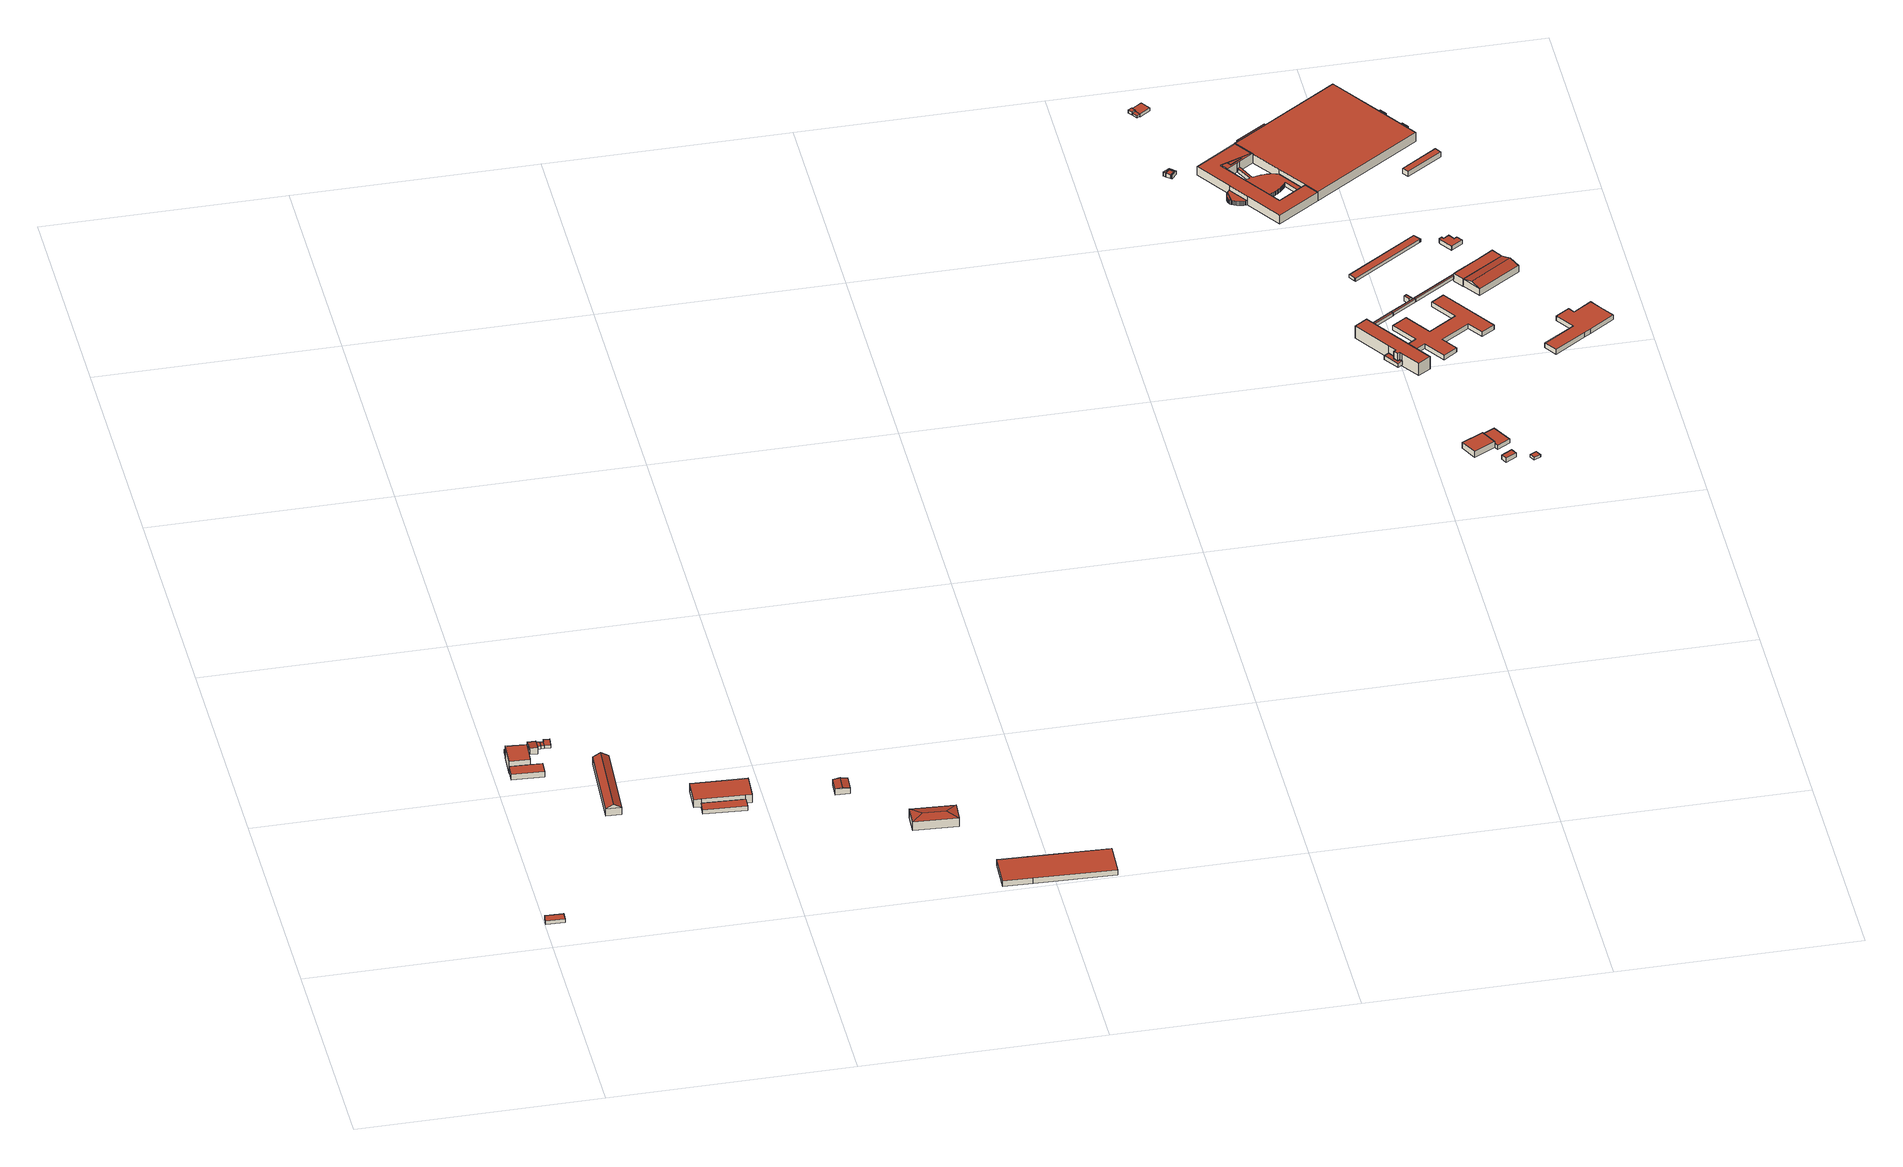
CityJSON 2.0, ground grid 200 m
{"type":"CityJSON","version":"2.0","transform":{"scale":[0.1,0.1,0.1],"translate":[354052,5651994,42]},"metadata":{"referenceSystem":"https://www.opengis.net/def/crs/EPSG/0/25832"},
"CityObjects":{
"building1":{"type":"Building","attributes":{"Geometrietyp2DReferenz":"3000","Gemeindeschluessel":"05315000","function":"31001_2000","roofType":"1000","measuredHeight":3.54,"storeysAboveGround":1},"address":[{"country":"Germany","locality":"Köln","thoroughfareNumber":"3041","thoroughfareName":"Militärringstr."}],"geometry":[{"type":"Solid","lod":"2","boundaries":[[[[0,1,2,3]],[[4,5,1,0]],[[6,7,5,4]],[[3,2,7,6]],[[4,0,3,6]],[[1,5,7,2]]]],"semantics":{"surfaces":[{"type":"WallSurface"},{"type":"RoofSurface"},{"type":"GroundSurface"}],"values":[[0,0,0,0,1,2]]}}]},
"building2":{"type":"Building","attributes":{"Geometrietyp2DReferenz":"3000","Gemeindeschluessel":"05315000","function":"31001_2523","roofType":"1000","measuredHeight":5.65,"storeysAboveGround":1},"address":[{"country":"Germany","locality":"Köln","thoroughfareNumber":"82","thoroughfareName":"Militärringstr."}],"geometry":[{"type":"Solid","lod":"2","boundaries":[[[[8,9,10,11]],[[12,13,9,8]],[[14,15,13,12]],[[16,17,15,14]],[[18,19,17,16]],[[11,10,19,18]],[[16,14,12,8,11,18]],[[9,13,15,17,19,10]]]],"semantics":{"surfaces":[{"type":"WallSurface"},{"type":"RoofSurface"},{"type":"GroundSurface"}],"values":[[0,0,0,0,0,0,1,2]]}}]},
"building3":{"type":"Building","attributes":{"Geometrietyp2DReferenz":"3000","Gemeindeschluessel":"05315000","function":"31001_2000","roofType":"1000","measuredHeight":11.6,"storeysAboveGround":2},"address":[{"country":"Germany","locality":"Köln","thoroughfareNumber":"82","thoroughfareName":"Militärringstr."}],"geometry":[{"type":"Solid","lod":"2","boundaries":[[[[20,21,22,23]],[[24,25,21,20]],[[26,27,25,24]],[[23,22,27,26]],[[24,20,23,26]],[[21,25,27,22]]]],"semantics":{"surfaces":[{"type":"WallSurface"},{"type":"RoofSurface"},{"type":"GroundSurface"}],"values":[[0,0,0,0,1,2]]}}]},
"building4":{"type":"Building","attributes":{"Geometrietyp2DReferenz":"3000","Gemeindeschluessel":"05315000","function":"31001_3073","roofType":"2100","measuredHeight":4.66,"storeysAboveGround":1},"address":[{"country":"Germany","locality":"Köln","thoroughfareNumber":"82","thoroughfareName":"Militärringstr."}],"geometry":[{"type":"Solid","lod":"2","boundaries":[[[[28,29,30,31]],[[32,33,29,28]],[[34,35,33,32]],[[36,37,35,34]],[[31,30,37,36]],[[34,32,28,31,36]],[[29,33,35,37,30]]]],"semantics":{"surfaces":[{"type":"WallSurface"},{"type":"RoofSurface"},{"type":"GroundSurface"}],"values":[[0,0,0,0,0,1,2]]}}]},
"building5":{"type":"Building","attributes":{"Geometrietyp2DReferenz":"3000","Gemeindeschluessel":"05315000","function":"31001_3073","roofType":"2100","measuredHeight":6.04,"storeysAboveGround":1},"address":[{"country":"Germany","locality":"Köln","thoroughfareNumber":"82","thoroughfareName":"Militärringstr."}],"geometry":[{"type":"Solid","lod":"2","boundaries":[[[[38,33,35,39]],[[40,41,33,38]],[[42,43,41,40]],[[44,45,43,42]],[[46,47,45,44]],[[39,35,47,46]],[[44,42,40,38,39,46]],[[33,41,43,45,47,35]]]],"semantics":{"surfaces":[{"type":"WallSurface"},{"type":"RoofSurface"},{"type":"GroundSurface"}],"values":[[0,0,0,0,0,0,1,2]]}}]},
"building6":{"type":"Building","attributes":{"Geometrietyp2DReferenz":"3000","Gemeindeschluessel":"05315000","function":"31001_2463","roofType":"1000","measuredHeight":2.5,"storeysAboveGround":1},"address":[{"country":"Germany","locality":"Köln","thoroughfareNumber":"82","thoroughfareName":"Militärringstr."}],"geometry":[{"type":"Solid","lod":"2","boundaries":[[[[48,49,50,51]],[[52,53,49,48]],[[54,55,53,52]],[[56,57,55,54]],[[51,50,57,56]],[[54,52,48,51,56]],[[49,53,55,57,50]]]],"semantics":{"surfaces":[{"type":"WallSurface"},{"type":"RoofSurface"},{"type":"GroundSurface"}],"values":[[0,0,0,0,0,1,2]]}}]},
"building7":{"type":"Building","attributes":{"Geometrietyp2DReferenz":"3000","Gemeindeschluessel":"05315000","function":"31001_3073","roofType":"1000","measuredHeight":2.51,"storeysAboveGround":1},"address":[{"country":"Germany","locality":"Köln","thoroughfareNumber":"82","thoroughfareName":"Militärringstr."}],"geometry":[{"type":"Solid","lod":"2","boundaries":[[[[58,59,53,52]],[[60,61,59,58]],[[54,55,61,60]],[[52,53,55,54]],[[60,58,52,54]],[[59,61,55,53]]]],"semantics":{"surfaces":[{"type":"WallSurface"},{"type":"RoofSurface"},{"type":"GroundSurface"}],"values":[[0,0,0,0,1,2]]}}]},
"building8":{"type":"Building","attributes":{"Geometrietyp2DReferenz":"3000","Gemeindeschluessel":"05315000","function":"31001_2463","roofType":"2100","measuredHeight":4.51,"storeysAboveGround":1},"address":[{"country":"Germany","locality":"Köln","thoroughfareNumber":"82","thoroughfareName":"Militärringstr."}],"geometry":[{"type":"Solid","lod":"2","boundaries":[[[[62,63,64,65]],[[66,67,63,62]],[[68,69,67,66]],[[65,64,69,68]],[[66,62,65,68]],[[63,67,69,64]]]],"semantics":{"surfaces":[{"type":"WallSurface"},{"type":"RoofSurface"},{"type":"GroundSurface"}],"values":[[0,0,0,0,1,2]]}}]},
"building9":{"type":"Building","attributes":{"Geometrietyp2DReferenz":"3000","Gemeindeschluessel":"05315000","function":"31001_3073","roofType":"3100","measuredHeight":10.3,"storeysAboveGround":2},"address":[{"country":"Germany","locality":"Köln","thoroughfareNumber":"82","thoroughfareName":"Militärringstr."}],"geometry":[{"type":"Solid","lod":"2","boundaries":[[[[70,71,72,73]],[[74,75,71,70]],[[76,77,75,74]],[[73,72,77,76]],[[70,78,74]],[[76,79,73]],[[73,79,78,70]],[[74,78,79,76]],[[71,75,77,72]]]],"semantics":{"surfaces":[{"type":"WallSurface"},{"type":"RoofSurface"},{"type":"GroundSurface"}],"values":[[0,0,0,0,0,0,1,1,2]]}}]},
"building10":{"type":"Building","attributes":{"Gemeindeschluessel":"05315000","Geometrietyp2DReferenz":"3000","function":"31001_3211"},"address":[{"country":"Germany","locality":"Köln","thoroughfareNumber":"82","thoroughfareName":"Militärringstr."}],"children":["building10-1","building10-2"]},
"building10-1":{"type":"BuildingPart","attributes":{"roofType":"1000","measuredHeight":7.64,"storeysAboveGround":2},"parents":["building10"],"geometry":[{"type":"MultiSurface","lod":"2","boundaries":[[[80,81,82,83]],[[84,85,81,80]],[[86,87,85,84]],[[88,89,87,86]],[[90,91,89,88]],[[86,84,80,83,90,88]],[[82,81,85,87,89,91]],[[90,83,92,93]],[[82,91,93,92]]],"semantics":{"surfaces":[{"type":"WallSurface"},{"type":"RoofSurface"},{"type":"GroundSurface"},{"type":"ClosureSurface"}],"values":[0,0,0,0,0,1,2,0,3]}}]},
"building10-2":{"type":"BuildingPart","attributes":{"roofType":"1000","measuredHeight":4.02,"storeysAboveGround":2},"address":[{"country":"Germany","locality":"Köln","thoroughfareNumber":"82","thoroughfareName":"Militärringstr."}],"parents":["building10"],"geometry":[{"type":"Solid","lod":"2","boundaries":[[[[94,95,91,93]],[[96,97,95,94]],[[92,82,97,96]],[[94,93,92,96]],[[91,95,97,82]],[[92,93,91,82]]]],"semantics":{"surfaces":[{"type":"WallSurface"},{"type":"RoofSurface"},{"type":"GroundSurface"},{"type":"ClosureSurface"}],"values":[[0,0,0,1,2,3]]}}]},
"building11":{"type":"Building","attributes":{"Geometrietyp2DReferenz":"3000","Gemeindeschluessel":"05315000","function":"31001_2000","roofType":"3100","measuredHeight":6.58,"storeysAboveGround":1},"address":[{"country":"Germany","locality":"Köln","thoroughfareNumber":"82","thoroughfareName":"Militärringstr."}],"geometry":[{"type":"Solid","lod":"2","boundaries":[[[[98,99,100,101]],[[102,103,99,98]],[[104,105,103,102]],[[101,100,105,104]],[[98,106,102]],[[104,107,101]],[[101,107,106,98]],[[102,106,107,104]],[[99,103,105,100]]]],"semantics":{"surfaces":[{"type":"WallSurface"},{"type":"RoofSurface"},{"type":"GroundSurface"}],"values":[[0,0,0,0,0,0,1,1,2]]}}]},
"building12":{"type":"Building","attributes":{"Geometrietyp2DReferenz":"3000","Gemeindeschluessel":"05315000","function":"31001_2000","roofType":"3200","measuredHeight":9.88,"storeysAboveGround":2},"address":[{"country":"Germany","locality":"Köln","thoroughfareNumber":"82","thoroughfareName":"Militärringstr."}],"geometry":[{"type":"Solid","lod":"2","boundaries":[[[[108,109,110,111]],[[112,113,109,108]],[[114,115,113,112]],[[111,110,115,114]],[[108,116,112]],[[114,117,111]],[[111,117,116,108]],[[112,116,117,114]],[[109,113,115,110]]]],"semantics":{"surfaces":[{"type":"WallSurface"},{"type":"RoofSurface"},{"type":"GroundSurface"}],"values":[[0,0,0,0,1,1,1,1,2]]}}]},
"building13":{"type":"Building","attributes":{"Geometrietyp2DReferenz":"3000","Gemeindeschluessel":"05315000","function":"31001_2143","roofType":"1000","measuredHeight":5.28,"storeysAboveGround":1},"address":[{"country":"Germany","locality":"Köln","thoroughfareNumber":"82","thoroughfareName":"Militärringstr."}],"geometry":[{"type":"Solid","lod":"2","boundaries":[[[[118,119,120,121]],[[122,123,119,118]],[[124,125,123,122]],[[126,127,125,124]],[[128,129,127,126]],[[121,120,129,128]],[[126,124,122,118,121,128]],[[119,123,125,127,129,120]]]],"semantics":{"surfaces":[{"type":"WallSurface"},{"type":"RoofSurface"},{"type":"GroundSurface"}],"values":[[0,0,0,0,0,0,1,2]]}}]},
"building14":{"type":"Building","attributes":{"Geometrietyp2DReferenz":"3000","Gemeindeschluessel":"05315000","function":"31001_2412","roofType":"1000","measuredHeight":3.48,"storeysAboveGround":1},"address":[{"country":"Germany","locality":"Köln","thoroughfareNumber":"11","thoroughfareName":"Scarletallee"}],"geometry":[{"type":"Solid","lod":"2","boundaries":[[[[130,131,132,133]],[[134,135,131,130]],[[136,137,135,134]],[[133,132,137,136]],[[134,130,133,136]],[[131,135,137,132]]]],"semantics":{"surfaces":[{"type":"WallSurface"},{"type":"RoofSurface"},{"type":"GroundSurface"}],"values":[[0,0,0,0,1,2]]}}]},
"building15":{"type":"Building","attributes":{"Geometrietyp2DReferenz":"3000","Gemeindeschluessel":"05315000","function":"51009_1610","roofType":"1000","measuredHeight":3.45},"geometry":[{"type":"Solid","lod":"2","boundaries":[[[[138,139,140,141]],[[142,143,139,138]],[[134,135,143,142]],[[130,131,135,134]],[[133,132,131,130]],[[136,137,132,133]],[[144,145,137,136]],[[141,140,145,144]],[[136,133,130,134,142,138,141,144]],[[139,143,135,131,132,137,145,140]]]],"semantics":{"surfaces":[{"type":"WallSurface"},{"type":"RoofSurface"},{"type":"GroundSurface"}],"values":[[0,0,0,0,0,0,0,0,1,2]]}}]},
"building16":{"type":"Building","attributes":{"Geometrietyp2DReferenz":"3000","Gemeindeschluessel":"05315000","function":"51009_1610","roofType":"9999","measuredHeight":3},"geometry":[{"type":"Solid","lod":"2","boundaries":[[[[146,147,148,149]],[[147,150,151,148]],[[146,152,150,147]],[[149,153,152,146]],[[148,151,153,149]],[[150,152,153,151]]]],"semantics":{"surfaces":[{"type":"RoofSurface"},{"type":"WallSurface"},{"type":"GroundSurface"}],"values":[[0,1,1,1,1,2]]}}]},
"building17":{"type":"Building","attributes":{"Gemeindeschluessel":"05315000","Geometrietyp2DReferenz":"3000","function":"31001_2463"},"address":[{"country":"Germany","locality":"Köln","thoroughfareNumber":"6","thoroughfareName":"Scarletallee"}],"children":["building17-1","building17-2"]},
"building17-1":{"type":"BuildingPart","attributes":{"roofType":"9999","measuredHeight":2.82,"storeysAboveGround":1},"parents":["building17"],"geometry":[{"type":"MultiSurface","lod":"2","boundaries":[[[154,155,156,157,158]],[[156,159,160,157]],[[155,161,159,156]],[[154,162,161,155]],[[158,163,162,154]],[[164,150,160,163]],[[150,164,158,157]],[[159,161,162,163,160]]],"semantics":{"surfaces":[{"type":"RoofSurface"},{"type":"WallSurface"},{"type":"GroundSurface"}],"values":[0,1,1,1,1,1,1,2]}}]},
"building17-2":{"type":"BuildingPart","attributes":{"roofType":"9999","measuredHeight":2.18,"storeysAboveGround":1},"address":[{"country":"Germany","locality":"Köln","thoroughfareNumber":"6","thoroughfareName":"Scarletallee"}],"parents":["building17"],"geometry":[{"type":"Solid","lod":"2","boundaries":[[[[165,158,157,166]],[[165,167,164,158]],[[166,152,167,165]],[[157,150,152,166]],[[158,164,150,157]],[[164,167,152,150]]]],"semantics":{"surfaces":[{"type":"RoofSurface"},{"type":"WallSurface"},{"type":"GroundSurface"}],"values":[[0,1,1,1,1,2]]}}]},
"building18":{"type":"Building","attributes":{"Geometrietyp2DReferenz":"3000","Gemeindeschluessel":"05315000","function":"51009_1610","roofType":"1000","measuredHeight":3.82},"geometry":[{"type":"Solid","lod":"2","boundaries":[[[[168,169,170,171]],[[172,173,169,168]],[[174,175,173,172]],[[176,177,175,174]],[[178,179,177,176]],[[180,181,179,178]],[[182,183,181,180]],[[184,185,183,182]],[[186,187,185,184]],[[188,189,187,186]],[[190,191,189,188]],[[171,170,191,190]],[[188,186,184,182,180,178,176,174,172,168,171,190]],[[169,173,175,177,179,181,183,185,187,189,191,170]]]],"semantics":{"surfaces":[{"type":"WallSurface"},{"type":"RoofSurface"},{"type":"GroundSurface"}],"values":[[0,0,0,0,0,0,0,0,0,0,0,0,1,2]]}}]},
"building19":{"type":"Building","attributes":{"Geometrietyp2DReferenz":"3000","Gemeindeschluessel":"05315000","function":"51009_1610","roofType":"1000","measuredHeight":3.59},"geometry":[{"type":"Solid","lod":"2","boundaries":[[[[192,193,194,195]],[[196,197,193,192]],[[198,199,197,196]],[[200,201,199,198]],[[202,203,201,200]],[[204,205,203,202]],[[206,207,205,204]],[[195,194,207,206]],[[204,202,200,198,196,192,195,206]],[[193,197,199,201,203,205,207,194]]]],"semantics":{"surfaces":[{"type":"WallSurface"},{"type":"RoofSurface"},{"type":"GroundSurface"}],"values":[[0,0,0,0,0,0,0,0,1,2]]}}]},
"building20":{"type":"Building","attributes":{"Geometrietyp2DReferenz":"3000","Gemeindeschluessel":"05315000","function":"51009_1610","roofType":"1000","measuredHeight":5.64},"geometry":[{"type":"Solid","lod":"2","boundaries":[[[[208,209,210,211]],[[212,213,209,208]],[[214,215,213,212]],[[211,210,215,214]],[[212,208,211,214]],[[209,213,215,210]]]],"semantics":{"surfaces":[{"type":"WallSurface"},{"type":"RoofSurface"},{"type":"GroundSurface"}],"values":[[0,0,0,0,1,2]]}}]},
"building21":{"type":"Building","attributes":{"Geometrietyp2DReferenz":"3000","Gemeindeschluessel":"05315000","function":"31001_2010","roofType":"1000","measuredHeight":11.79,"storeysAboveGround":3},"geometry":[{"type":"Solid","lod":"2","boundaries":[[[[216,217,218,219]],[[220,221,217,216]],[[222,223,221,220]],[[224,225,223,222]],[[226,227,225,224]],[[228,229,227,226]],[[230,231,229,228]],[[232,233,231,230]],[[234,235,233,232]],[[236,237,235,234]],[[238,239,237,236]],[[240,241,239,238]],[[242,243,241,240]],[[219,218,243,242]],[[240,238,236,234,232,230,228,226,224,222,220,216,219,242]],[[217,221,223,225,227,229,231,233,235,237,239,241,243,218]]]],"semantics":{"surfaces":[{"type":"WallSurface"},{"type":"RoofSurface"},{"type":"GroundSurface"}],"values":[[0,0,0,0,0,0,0,0,0,0,0,0,0,0,1,2]]}}]},
"building22":{"type":"Building","attributes":{"Geometrietyp2DReferenz":"3000","Gemeindeschluessel":"05315000","function":"31001_2160","roofType":"1000","measuredHeight":8.71,"storeysAboveGround":1},"address":[{"country":"Germany","locality":"Köln","thoroughfareNumber":"11","thoroughfareName":"Scarletallee"}],"geometry":[{"type":"Solid","lod":"2","boundaries":[[[[244,245,246,247]],[[248,249,245,244]],[[250,251,249,248]],[[252,253,251,250]],[[254,255,253,252]],[[247,246,255,254]],[[252,250,248,244,247,254]],[[245,249,251,253,255,246]]]],"semantics":{"surfaces":[{"type":"WallSurface"},{"type":"RoofSurface"},{"type":"GroundSurface"}],"values":[[0,0,0,0,0,0,1,2]]}}]},
"building23":{"type":"Building","attributes":{"Geometrietyp2DReferenz":"3000","Gemeindeschluessel":"05315000","function":"51009_1610","roofType":"1000","measuredHeight":8.75},"geometry":[{"type":"Solid","lod":"2","boundaries":[[[[256,246,255,257]],[[258,259,246,256]],[[260,261,259,258]],[[262,263,261,260]],[[264,265,263,262]],[[266,267,265,264]],[[268,269,267,266]],[[257,255,269,268]],[[266,264,262,260,258,256,257,268]],[[246,259,261,263,265,267,269,255]]]],"semantics":{"surfaces":[{"type":"WallSurface"},{"type":"RoofSurface"},{"type":"GroundSurface"}],"values":[[0,0,0,0,0,0,0,0,1,2]]}}]},
"building24":{"type":"Building","attributes":{"Geometrietyp2DReferenz":"3000","Gemeindeschluessel":"05315000","function":"31001_2111","roofType":"1000","measuredHeight":3.17},"geometry":[{"type":"Solid","lod":"2","boundaries":[[[[270,271,272,273]],[[274,275,271,270]],[[276,277,275,274]],[[273,272,277,276]],[[274,270,273,276]],[[271,275,277,272]]]],"semantics":{"surfaces":[{"type":"WallSurface"},{"type":"RoofSurface"},{"type":"GroundSurface"}],"values":[[0,0,0,0,1,2]]}}]},
"building25":{"type":"Building","attributes":{"Gemeindeschluessel":"05315000","Geometrietyp2DReferenz":"3000","function":"31001_2020"},"address":[{"country":"Germany","locality":"Köln","thoroughfareNumber":"11","thoroughfareName":"Scarletallee"}],"children":["building25-1","building25-2","building25-3"]},
"building25-1":{"type":"BuildingPart","attributes":{"roofType":"1000","measuredHeight":8.14,"storeysAboveGround":2},"parents":["building25"],"geometry":[{"type":"MultiSurface","lod":"2","boundaries":[[[278,279,280,281]],[[282,283,279,278]],[[284,259,283,282]],[[285,246,259,284]],[[286,255,246,285]],[[287,269,255,286]],[[288,267,269,287]],[[289,290,267,288]],[[291,292,290,289]],[[293,294,292,291]],[[295,296,294,293]],[[297,298,296,295]],[[299,300,298,297]],[[301,302,300,299]],[[303,304,302,301]],[[299,297,295,293,291,289,288,287,286,285,284,282,278,281,303,301]],[[280,279,283,259,246,255,269,267,290,292,294,296,298,300,302,304]],[[305,306,280,304]],[[303,281,307,308]],[[308,307,306,305]]],"semantics":{"surfaces":[{"type":"WallSurface"},{"type":"RoofSurface"},{"type":"GroundSurface"},{"type":"ClosureSurface"}],"values":[0,0,0,0,0,0,0,0,0,0,0,0,0,0,0,1,2,0,0,3]}}]},
"building25-2":{"type":"BuildingPart","attributes":{"roofType":"1000","measuredHeight":3.82,"storeysAboveGround":2},"address":[{"country":"Germany","locality":"Köln","thoroughfareNumber":"11","thoroughfareName":"Scarletallee"}],"parents":["building25"],"geometry":[{"type":"Solid","lod":"2","boundaries":[[[[184,185,183,182]],[[186,187,185,184]],[[188,189,187,186]],[[190,191,189,188]],[[171,170,191,190]],[[168,169,170,171]],[[172,173,169,168]],[[174,175,173,172]],[[178,179,177,176]],[[182,183,181,180]],[[178,176,174,172,168,171,190,188,186,184,182,180]],[[185,187,189,191,170,169,173,175,177,179,181,183]],[[176,177,175,174]],[[180,181,179,178]]]],"semantics":{"surfaces":[{"type":"WallSurface"},{"type":"RoofSurface"},{"type":"GroundSurface"},{"type":"ClosureSurface"}],"values":[[0,0,0,0,0,0,0,0,0,0,1,2,3,3]]}}]},
"building25-3":{"type":"BuildingPart","attributes":{"roofType":"1000","measuredHeight":3.84,"storeysAboveGround":2},"address":[{"country":"Germany","locality":"Köln","thoroughfareNumber":"11","thoroughfareName":"Scarletallee"}],"parents":["building25"],"geometry":[{"type":"Solid","lod":"2","boundaries":[[[[309,310,311,312]],[[307,306,310,309]],[[313,314,305,308]],[[315,316,314,313]],[[317,318,316,315]],[[319,320,318,317]],[[321,322,320,319]],[[323,324,322,321]],[[325,326,324,323]],[[327,328,326,325]],[[329,330,328,327]],[[331,332,330,329]],[[180,181,332,331]],[[176,177,179,178]],[[312,311,175,174]],[[176,178,180,331,329,327,325,323,321,319,317,315,313,308,307,309,312,174]],[[310,306,305,314,316,318,320,322,324,326,328,330,332,181,179,177,175,311]],[[307,308,305,306]],[[180,178,179,181]],[[176,174,175,177]]]],"semantics":{"surfaces":[{"type":"WallSurface"},{"type":"RoofSurface"},{"type":"GroundSurface"},{"type":"ClosureSurface"}],"values":[[0,0,0,0,0,0,0,0,0,0,0,0,0,0,0,1,2,3,3,3]]}}]},
"building26":{"type":"Building","attributes":{"Geometrietyp2DReferenz":"3000","Gemeindeschluessel":"05315000","function":"31001_2000","roofType":"1000","measuredHeight":4.18,"storeysAboveGround":1},"geometry":[{"type":"Solid","lod":"2","boundaries":[[[[333,334,335,336]],[[337,338,334,333]],[[339,340,338,337]],[[336,335,340,339]],[[337,333,336,339]],[[334,338,340,335]]]],"semantics":{"surfaces":[{"type":"WallSurface"},{"type":"RoofSurface"},{"type":"GroundSurface"}],"values":[[0,0,0,0,1,2]]}}]},
"building27":{"type":"Building","attributes":{"Geometrietyp2DReferenz":"3000","Gemeindeschluessel":"05315000","function":"31001_2130","roofType":"1000","measuredHeight":3.6,"storeysAboveGround":1},"geometry":[{"type":"Solid","lod":"2","boundaries":[[[[341,342,343,344]],[[345,346,342,341]],[[347,348,346,345]],[[344,343,348,347]],[[345,341,344,347]],[[342,346,348,343]]]],"semantics":{"surfaces":[{"type":"WallSurface"},{"type":"RoofSurface"},{"type":"GroundSurface"}],"values":[[0,0,0,0,1,2]]}}]},
"building28":{"type":"Building","attributes":{"Geometrietyp2DReferenz":"3000","Gemeindeschluessel":"05315000","function":"31001_2083","roofType":"1000","measuredHeight":3.86,"storeysAboveGround":1},"address":[{"country":"Germany","locality":"Köln","thoroughfareNumber":"11","thoroughfareName":"Scarletallee"}],"geometry":[{"type":"Solid","lod":"2","boundaries":[[[[349,350,351,352]],[[353,354,350,349]],[[355,356,354,353]],[[357,358,356,355]],[[359,360,358,357]],[[361,362,360,359]],[[363,364,362,361]],[[365,366,364,363]],[[367,368,366,365]],[[369,370,368,367]],[[371,372,370,369]],[[373,374,372,371]],[[375,376,374,373]],[[377,378,376,375]],[[379,380,378,377]],[[381,382,380,379]],[[383,384,382,381]],[[385,386,384,383]],[[387,388,386,385]],[[389,390,388,387]],[[391,392,390,389]],[[393,394,392,391]],[[389,387,385,383,381,379,377,375,373,371,369,367,365,363,361,359,357,355,353,349,352,395,396,397,398,399,400,401,402,403,404,405,406,407,408,409,410,411,412,413,414,415,416,417,418,419,393,391]],[[420,421,422,423,424,425,426,427,428,429,430,431,432,433,434,435,436,437,438,439,440,441,442,443,444,351,350,354,356,358,360,362,364,366,368,370,372,374,376,378,380,382,384,386,388,390,392,394]],[[419,420,394,393]],[[418,421,420,419]],[[417,422,421,418]],[[416,423,422,417]],[[415,424,423,416]],[[414,425,424,415]],[[413,426,425,414]],[[412,427,426,413]],[[411,428,427,412]],[[410,429,428,411]],[[409,430,429,410]],[[408,431,430,409]],[[407,432,431,408]],[[406,433,432,407]],[[405,434,433,406]],[[404,435,434,405]],[[403,436,435,404]],[[402,437,436,403]],[[401,438,437,402]],[[400,439,438,401]],[[399,440,439,400]],[[398,441,440,399]],[[397,442,441,398]],[[396,443,442,397]],[[395,444,443,396]],[[352,351,444,395]]]],"semantics":{"surfaces":[{"type":"WallSurface"},{"type":"RoofSurface"},{"type":"GroundSurface"}],"values":[[0,0,0,0,0,0,0,0,0,0,0,0,0,0,0,0,0,0,0,0,0,0,1,2,0,0,0,0,0,0,0,0,0,0,0,0,0,0,0,0,0,0,0,0,0,0,0,0,0,0]]}}]},
"building29":{"type":"Building","attributes":{"Geometrietyp2DReferenz":"3000","Gemeindeschluessel":"05315000","function":"31001_2463","roofType":"1000","measuredHeight":2.52,"storeysAboveGround":1},"address":[{"country":"Germany","locality":"Köln","thoroughfareNumber":"2222","thoroughfareName":"Neusser Landstr."}],"geometry":[{"type":"Solid","lod":"2","boundaries":[[[[445,446,447,448]],[[449,450,446,445]],[[451,452,450,449]],[[448,447,452,451]],[[449,445,448,451]],[[446,450,452,447]]]],"semantics":{"surfaces":[{"type":"WallSurface"},{"type":"RoofSurface"},{"type":"GroundSurface"}],"values":[[0,0,0,0,1,2]]}}]},
"building30":{"type":"Building","attributes":{"Geometrietyp2DReferenz":"3000","Gemeindeschluessel":"05315000","function":"31001_2111","roofType":"1000","measuredHeight":2.81},"geometry":[{"type":"Solid","lod":"2","boundaries":[[[[453,454,455,456]],[[457,458,454,453]],[[459,460,458,457]],[[270,461,460,459]],[[273,462,461,270]],[[456,455,462,273]],[[270,459,457,453,456,273]],[[454,458,460,461,462,455]]]],"semantics":{"surfaces":[{"type":"WallSurface"},{"type":"RoofSurface"},{"type":"GroundSurface"}],"values":[[0,0,0,0,0,0,1,2]]}}]},
"building31":{"type":"Building","attributes":{"Geometrietyp2DReferenz":"3000","Gemeindeschluessel":"05315000","function":"51009_1610","roofType":"1000","measuredHeight":6.13},"geometry":[{"type":"Solid","lod":"2","boundaries":[[[[463,464,465,466]],[[467,468,464,463]],[[469,470,468,467]],[[466,465,470,469]],[[467,463,466,469]],[[464,468,470,465]]]],"semantics":{"surfaces":[{"type":"WallSurface"},{"type":"RoofSurface"},{"type":"GroundSurface"}],"values":[[0,0,0,0,1,2]]}}]},
"building32":{"type":"Building","attributes":{"Geometrietyp2DReferenz":"3000","Gemeindeschluessel":"05315000","function":"31001_2000","roofType":"1000","measuredHeight":4.56},"geometry":[{"type":"Solid","lod":"2","boundaries":[[[[471,472,473,474]],[[475,476,472,471]],[[477,478,476,475]],[[474,473,478,477]],[[475,471,474,477]],[[472,476,478,473]]]],"semantics":{"surfaces":[{"type":"WallSurface"},{"type":"RoofSurface"},{"type":"GroundSurface"}],"values":[[0,0,0,0,1,2]]}}]},
"building33":{"type":"Building","attributes":{"Geometrietyp2DReferenz":"3000","Gemeindeschluessel":"05315000","function":"31001_1110","roofType":"1000","measuredHeight":4.26,"storeysAboveGround":1},"geometry":[{"type":"Solid","lod":"2","boundaries":[[[[479,480,481,482]],[[483,484,480,479]],[[485,486,484,483]],[[487,488,486,485]],[[489,490,488,487]],[[491,492,490,489]],[[493,494,492,491]],[[495,496,494,493]],[[497,498,496,495]],[[499,500,498,497]],[[501,502,500,499]],[[503,504,502,501]],[[505,506,504,503]],[[507,508,506,505]],[[509,510,508,507]],[[482,481,510,509]],[[507,505,503,501,499,497,495,493,491,489,487,485,483,479,482,509]],[[480,484,486,488,490,492,494,496,498,500,502,504,506,508,510,481]]]],"semantics":{"surfaces":[{"type":"WallSurface"},{"type":"RoofSurface"},{"type":"GroundSurface"}],"values":[[0,0,0,0,0,0,0,0,0,0,0,0,0,0,0,0,1,2]]}}]},
"building34":{"type":"Building","attributes":{"Geometrietyp2DReferenz":"3000","Gemeindeschluessel":"05315000","function":"31001_2463","roofType":"1000","measuredHeight":2.85,"storeysAboveGround":1},"geometry":[{"type":"Solid","lod":"2","boundaries":[[[[511,512,513,514]],[[515,516,512,511]],[[517,518,516,515]],[[519,520,518,517]],[[521,522,520,519]],[[514,513,522,521]],[[519,517,515,511,514,521]],[[512,516,518,520,522,513]]]],"semantics":{"surfaces":[{"type":"WallSurface"},{"type":"RoofSurface"},{"type":"GroundSurface"}],"values":[[0,0,0,0,0,0,1,2]]}}]},
"building35":{"type":"Building","attributes":{"Geometrietyp2DReferenz":"3000","Gemeindeschluessel":"05315000","function":"31001_2111","roofType":"1000","measuredHeight":2.87},"geometry":[{"type":"Solid","lod":"2","boundaries":[[[[523,524,525,526]],[[527,528,524,523]],[[459,529,528,527]],[[457,530,529,459]],[[526,525,530,457]],[[459,527,523,526,457]],[[524,528,529,530,525]]]],"semantics":{"surfaces":[{"type":"WallSurface"},{"type":"RoofSurface"},{"type":"GroundSurface"}],"values":[[0,0,0,0,0,1,2]]}}]},
"building36":{"type":"Building","attributes":{"Geometrietyp2DReferenz":"3000","Gemeindeschluessel":"05315000","function":"31001_2143","roofType":"1000","measuredHeight":8.69,"storeysAboveGround":2},"address":[{"country":"Germany","locality":"Köln","thoroughfareNumber":"11","thoroughfareName":"Scarletallee"}],"geometry":[{"type":"Solid","lod":"2","boundaries":[[[[531,532,533,534]],[[535,536,532,531]],[[537,538,536,535]],[[539,540,538,537]],[[541,542,540,539]],[[543,544,542,541]],[[545,546,544,543]],[[547,300,546,545]],[[548,298,300,547]],[[549,550,298,548]],[[551,261,550,549]],[[552,259,261,551]],[[553,283,259,552]],[[534,533,283,553]],[[552,551,549,548,547,545,543,541,539,537,535,531,534,553]],[[532,536,538,540,542,544,546,300,298,550,261,259,283,533]]]],"semantics":{"surfaces":[{"type":"WallSurface"},{"type":"RoofSurface"},{"type":"GroundSurface"}],"values":[[0,0,0,0,0,0,0,0,0,0,0,0,0,0,1,2]]}}]},
"building37":{"type":"Building","attributes":{"Geometrietyp2DReferenz":"3000","Gemeindeschluessel":"05315000","function":"31001_2180","roofType":"1000","measuredHeight":3.97,"storeysAboveGround":1},"geometry":[{"type":"Solid","lod":"2","boundaries":[[[[554,555,556,557]],[[558,559,555,554]],[[560,561,559,558]],[[562,563,561,560]],[[564,565,563,562]],[[566,567,565,564]],[[568,569,567,566]],[[570,571,569,568]],[[572,573,571,570]],[[557,556,573,572]],[[570,568,566,564,562,560,558,554,557,572]],[[555,559,561,563,565,567,569,571,573,556]]]],"semantics":{"surfaces":[{"type":"WallSurface"},{"type":"RoofSurface"},{"type":"GroundSurface"}],"values":[[0,0,0,0,0,0,0,0,0,0,1,2]]}}]},
"building38":{"type":"Building","attributes":{"Gemeindeschluessel":"05315000","Geometrietyp2DReferenz":"3000","function":"31001_2111"},"children":["building38-1","building38-2"]},
"building38-1":{"type":"BuildingPart","attributes":{"roofType":"3100","measuredHeight":8.91,"storeysAboveGround":1},"parents":["building38"],"geometry":[{"type":"Solid","lod":"2","boundaries":[[[[574,575,576,577]],[[578,579,575,574]],[[580,581,579,578]],[[577,582,574]],[[578,583,580]],[[580,583,582,577]],[[574,582,583,578]],[[576,575,579,581]],[[577,576,581,580]]]],"semantics":{"surfaces":[{"type":"WallSurface"},{"type":"RoofSurface"},{"type":"GroundSurface"},{"type":"ClosureSurface"}],"values":[[0,0,0,0,0,1,1,2,3]]}}]},
"building38-2":{"type":"BuildingPart","attributes":{"roofType":"1000","measuredHeight":7.04,"storeysAboveGround":1},"parents":["building38"],"geometry":[{"type":"MultiSurface","lod":"2","boundaries":[[[584,585,586,587]],[[588,589,585,584]],[[577,590,589,588]],[[591,592,593,580]],[[587,586,592,591]],[[580,577,588,584,587,591]],[[585,589,590,593,592,586]],[[576,581,593,590]],[[581,576,577,580]]],"semantics":{"surfaces":[{"type":"WallSurface"},{"type":"RoofSurface"},{"type":"GroundSurface"},{"type":"ClosureSurface"}],"values":[0,0,0,0,0,1,2,0,3]}}]},
"building39":{"type":"Building","attributes":{"Geometrietyp2DReferenz":"3000","Gemeindeschluessel":"05315000","function":"31001_2140","roofType":"1000","measuredHeight":4.9},"address":[{"country":"Germany","locality":"Köln","thoroughfareNumber":"11","thoroughfareName":"Scarletallee"}],"geometry":[{"type":"Solid","lod":"2","boundaries":[[[[594,595,596,597]],[[598,599,595,594]],[[600,601,599,598]],[[597,596,601,600]],[[598,594,597,600]],[[595,599,601,596]]]],"semantics":{"surfaces":[{"type":"WallSurface"},{"type":"RoofSurface"},{"type":"GroundSurface"}],"values":[[0,0,0,0,1,2]]}}]},
"building40":{"type":"Building","attributes":{"Geometrietyp2DReferenz":"3000","Gemeindeschluessel":"05315000","function":"51009_1610","roofType":"1000","measuredHeight":6.17},"geometry":[{"type":"Solid","lod":"2","boundaries":[[[[602,603,604,605]],[[606,540,603,602]],[[607,538,540,606]],[[605,604,538,607]],[[606,602,605,607]],[[603,540,538,604]]]],"semantics":{"surfaces":[{"type":"WallSurface"},{"type":"RoofSurface"},{"type":"GroundSurface"}],"values":[[0,0,0,0,1,2]]}}]},
"building41":{"type":"Building","attributes":{"Geometrietyp2DReferenz":"3000","Gemeindeschluessel":"05315000","function":"31001_2010","roofType":"1000","measuredHeight":4.42,"storeysAboveGround":1},"geometry":[{"type":"Solid","lod":"2","boundaries":[[[[608,609,610,611]],[[612,613,609,608]],[[614,615,613,612]],[[616,617,615,614]],[[618,619,617,616]],[[620,621,619,618]],[[622,623,621,620]],[[624,625,623,622]],[[626,627,625,624]],[[628,629,627,626]],[[611,610,629,628]],[[626,624,622,620,618,616,614,612,608,611,628]],[[609,613,615,617,619,621,623,625,627,629,610]]]],"semantics":{"surfaces":[{"type":"WallSurface"},{"type":"RoofSurface"},{"type":"GroundSurface"}],"values":[[0,0,0,0,0,0,0,0,0,0,0,1,2]]}}]},
"building42":{"type":"Building","attributes":{"Geometrietyp2DReferenz":"3000","Gemeindeschluessel":"05315000","function":"51009_1610","roofType":"1000","measuredHeight":6.23},"geometry":[{"type":"Solid","lod":"2","boundaries":[[[[630,631,632,633]],[[634,544,631,630]],[[635,542,544,634]],[[633,632,542,635]],[[634,630,633,635]],[[631,544,542,632]]]],"semantics":{"surfaces":[{"type":"WallSurface"},{"type":"RoofSurface"},{"type":"GroundSurface"}],"values":[[0,0,0,0,1,2]]}}]}
},
"vertices":[
[157,353,47],[157,353,12],[8,361,12],[8,361,47],[154,283,47],[154,283,12],[4,291,47],[4,291,12],
[284,2220,115],[284,2220,58],[118,2229,58],[118,2229,115],[285,2219,115],[285,2219,58],[379,2213,115],[379,2213,58],[374,2108,115],[374,2108,58],[113,2123,115],[113,2123,58],
[296,2421,160],[296,2421,44],[129,2431,44],[129,2431,160],[284,2220,160],[284,2220,44],[118,2229,160],[118,2229,44],
[132,2482,93],[132,2482,60],[129,2431,60],[129,2431,106],[323,2470,93],[323,2470,60],[319,2419,106],[319,2419,60],[296,2421,106],[296,2421,60],
[323,2470,109],[319,2419,120],[327,2536,95],[327,2536,60],[392,2532,95],[392,2532,60],[388,2474,107],[388,2474,60],[384,2415,120],[384,2415,60],
[404,2531,86],[404,2531,61],[392,2532,61],[392,2532,86],[422,2530,86],[422,2530,61],[419,2472,86],[419,2472,61],[388,2474,86],[388,2474,61],
[450,2528,86],[450,2528,61],[447,2470,86],[447,2470,61],
[450,2528,105],[450,2528,60],[447,2470,60],[447,2470,89],[500,2525,105],[500,2525,60],[496,2467,89],[496,2467,60],
[861,1512,125],[861,1512,58],[901,2197,58],[901,2197,125],[736,1518,125],[736,1518,58],[775,2204,125],[775,2204,58],[798,1515,161],[838,2201,161],
[1429,1490,128],[1429,1490,52],[1486,1487,52],[1486,1487,128],[1442,1705,128],[1442,1705,52],[1900,1679,128],[1900,1679,52],[1887,1464,128],[1887,1464,52],[1838,1467,128],[1838,1467,52],[1486,1487,92],[1838,1467,92],
[1833,1371,92],[1833,1371,52],[1481,1392,92],[1481,1392,52],
[2657,1421,107],[2657,1421,52],[2665,1551,52],[2665,1551,107],[2540,1428,107],[2540,1428,52],[2547,1558,107],[2547,1558,52],[2599,1424,118],[2606,1554,118],
[3420,1049,96],[3420,1049,14],[3052,1072,14],[3052,1072,96],[3409,878,96],[3409,878,14],[3043,901,96],[3043,901,14],[3326,969,112],[3136,981,112],
[3831,315,67],[3831,315,14],[3592,326,14],[3592,326,67],[4497,287,67],[4497,287,14],[4485,4,67],[4485,4,14],[3820,32,67],[3820,32,14],[3580,43,67],[3580,43,14],
[6778,8824,58],[6778,8824,23],[6746,8854,23],[6746,8854,58],[6742,8785,58],[6742,8785,23],[6710,8815,58],[6710,8815,23],
[6796,8826,58],[6796,8826,23],[6750,8869,23],[6750,8869,58],[6751,8777,58],[6751,8777,23],[6693,8831,58],[6693,8831,23],
[6615,9643,62],[6643,9662,62],[6622,9695,62],[6593,9675,62],[6643,9662,32],[6622,9695,32],[6615,9643,32],[6593,9675,32],
[6763,9673,54],[6710,9753,54],[6622,9695,54],[6643,9662,54],[6675,9615,54],[6622,9695,26],[6643,9662,26],[6710,9753,26],[6763,9673,26],[6675,9615,26],[6675,9615,32],
[6646,9596,54],[6615,9643,54],[6646,9596,32],
[7115,8444,58],[7115,8444,20],[7112,8431,20],[7112,8431,58],[7120,8457,58],[7120,8457,20],[7125,8468,58],[7125,8468,20],[7125,8465,58],[7125,8465,20],[7126,8465,58],[7126,8465,20],[7133,8365,58],[7133,8365,20],[7126,8373,58],[7126,8373,20],[7120,8382,58],[7120,8382,20],[7114,8395,58],[7114,8395,20],[7111,8407,58],[7111,8407,20],[7111,8420,58],[7111,8420,20],
[7970,6112,51],[7970,6112,15],[7927,6177,15],[7927,6177,51],[7952,6099,51],[7952,6099,15],[7976,6063,51],[7976,6063,15],[7994,6075,51],[7994,6075,15],[8010,6051,51],[8010,6051,15],[7971,6025,51],[7971,6025,15],[7888,6151,51],[7888,6151,15],
[8495,4865,62],[8495,4865,5],[8426,5001,5],[8426,5001,62],[8315,4773,62],[8315,4773,5],[8246,4909,62],[8246,4909,5],
[7841,6537,121],[7841,6537,3],[7830,6553,3],[7830,6553,121],[8044,6229,121],[8044,6229,3],[8096,6150,121],[8096,6150,3],[8208,5980,121],[8208,5980,3],[8213,5974,121],[8213,5974,3],[8107,5904,121],[8107,5904,3],[8010,6051,121],[8010,6051,3],[7994,6075,121],[7994,6075,3],[7976,6063,121],[7976,6063,3],[7952,6099,121],[7952,6099,3],[7970,6112,121],[7970,6112,3],[7927,6177,121],[7927,6177,3],[7725,6484,121],[7725,6484,3],
[7313,8821,106],[7313,8821,19],[7304,8834,19],[7304,8834,106],[7279,8799,106],[7279,8799,19],[7260,8786,106],[7260,8786,19],[7213,8754,106],[7213,8754,19],[7190,8788,106],[7190,8788,19],
[7304,8834,107],[7190,8788,107],[7403,8873,107],[7403,8873,19],[7411,8860,107],[7411,8860,19],[7288,8779,107],[7288,8779,19],[7268,8766,107],[7268,8766,19],[7176,8704,107],[7176,8704,19],[7134,8767,107],[7134,8767,19],
[8069,6689,47],[8069,6689,15],[8058,6705,15],[8058,6705,47],[7841,6537,47],[7841,6537,15],[7830,6553,47],[7830,6553,15],
[6953,8791,101],[6953,8791,19],[7147,8499,19],[7147,8499,101],[7302,9024,101],[7302,9024,19],[7403,8873,101],[7304,8834,101],[7190,8788,101],[7134,8767,101],[7176,8704,101],[7256,8584,101],[7256,8584,19],[7403,8363,101],[7403,8363,19],[7490,8230,101],[7490,8230,19],[7687,8361,101],[7687,8361,19],[7726,8387,101],[7726,8387,19],[7802,8272,101],[7802,8272,19],[7452,8040,101],[7452,8040,19],[7258,8332,101],[7258,8332,19],[7258,8332,20],[7147,8499,20],[7147,8499,58],[7258,8332,58],
[7139,8489,58],[7139,8489,20],[7131,8479,20],[7131,8479,58],[7248,8331,58],[7248,8331,20],[7237,8331,58],[7237,8331,20],[7226,8332,58],[7226,8332,20],[7216,8333,58],[7216,8333,20],[7204,8334,58],[7204,8334,20],[7191,8337,58],[7191,8337,20],[7178,8341,58],[7178,8341,20],[7167,8345,58],[7167,8345,20],[7156,8350,58],[7156,8350,20],[7145,8356,58],[7145,8356,20],
[8631,4705,49],[8631,4705,7],[8605,4753,7],[8605,4753,49],[8541,4656,49],[8541,4656,7],[8515,4703,49],[8515,4703,7],
[8621,4896,44],[8621,4896,8],[8531,5061,8],[8531,5061,44],[8510,4835,44],[8510,4835,8],[8423,5007,44],[8423,5007,8],
[7726,8387,58],[7726,8387,20],[7570,8621,20],[7570,8621,58],[7687,8361,58],[7687,8361,20],[7591,8505,58],[7591,8505,20],[7588,8499,58],[7588,8499,20],[7580,8487,58],[7580,8487,20],[7571,8475,58],[7571,8475,20],[7561,8463,58],[7561,8463,20],[7550,8452,58],[7550,8452,20],[7538,8440,58],[7538,8440,20],[7528,8433,58],[7528,8433,20],[7515,8423,58],[7515,8423,20],[7503,8415,58],[7503,8415,20],[7491,8406,58],[7491,8406,20],[7478,8398,58],[7478,8398,20],[7465,8391,58],[7465,8391,20],[7451,8384,58],[7451,8384,20],[7437,8377,58],[7437,8377,20],[7426,8372,58],[7426,8372,20],[7412,8366,58],[7412,8366,20],[7403,8363,58],[7403,8363,20],[7256,8584,58],[7256,8584,20],[7268,8590,58],[7268,8590,20],[7567,8619,58],[7556,8625,58],[7544,8630,58],[7532,8634,58],[7519,8636,58],[7504,8639,58],[7489,8640,58],[7474,8641,58],[7459,8641,58],[7443,8640,58],[7428,8639,58],[7413,8637,58],[7399,8634,58],[7384,8631,58],[7369,8628,58],[7356,8624,58],[7288,8779,58],[7279,8799,58],[7260,8786,58],[7268,8766,58],[7333,8617,58],[7320,8612,58],[7306,8607,58],[7292,8601,58],[7279,8595,58],[7279,8595,20],[7292,8601,20],[7306,8607,20],[7320,8612,20],[7333,8617,20],[7268,8766,20],[7260,8786,20],[7279,8799,20],[7288,8779,20],[7356,8624,20],[7369,8628,20],[7384,8631,20],[7399,8634,20],[7413,8637,20],[7428,8639,20],[7443,8640,20],[7459,8641,20],[7474,8641,20],[7489,8640,20],[7504,8639,20],[7519,8636,20],[7532,8634,20],[7544,8630,20],[7556,8625,20],[7567,8619,20],
[8817,4671,30],[8817,4671,5],[8793,4718,5],[8793,4718,30],[8762,4643,30],[8762,4643,5],[8738,4689,30],[8738,4689,5],
[8247,6831,47],[8247,6831,19],[8224,6816,19],[8224,6816,47],[8267,6844,47],[8267,6844,19],[8277,6829,47],[8277,6829,19],[8069,6689,19],[8058,6705,19],
[7605,9225,81],[7605,9225,20],[7583,9257,20],[7583,9257,81],[7352,9057,81],[7352,9057,20],[7330,9090,81],[7330,9090,20],
[8247,6831,63],[8247,6831,17],[8215,6879,17],[8215,6879,63],[8224,6816,63],[8224,6816,17],[8192,6863,63],[8192,6863,17],
[8297,6390,49],[8297,6390,6],[8154,6606,6],[8154,6606,49],[8531,6545,49],[8531,6545,6],[8389,6760,49],[8389,6760,6],[8499,6833,49],[8499,6833,6],[8804,6371,49],[8804,6371,6],[8694,6298,49],[8694,6298,6],[8609,6426,49],[8609,6426,6],[8372,6269,49],[8372,6269,6],[8458,6139,49],[8458,6139,6],[8342,6062,49],[8342,6062,6],[8227,6237,49],[8227,6237,6],[8096,6150,49],[8096,6150,6],[8044,6229,49],[8044,6229,6],[8170,6313,49],[8170,6313,6],[8030,6524,49],[8030,6524,6],
[8475,7589,42],[8475,7589,14],[8434,7650,14],[8434,7650,42],[8468,7584,42],[8468,7584,14],[7878,7190,42],[7878,7190,14],[7871,7200,42],[7871,7200,14],[7837,7250,42],[7837,7250,14],
[8657,7080,47],[8657,7080,18],[8646,7096,18],[8646,7096,47],[8627,7061,47],[8627,7061,18],[8277,6829,18],[8267,6844,18],
[7605,9225,106],[7605,9225,19],[7352,9057,19],[7352,9057,106],[8206,9624,106],[8206,9624,19],[8471,9225,106],[8471,9225,19],[8506,9172,106],[8506,9172,19],[8604,9025,106],[8604,9025,19],[8639,8972,106],[8639,8972,19],[8705,8872,106],[8705,8872,19],[7802,8272,106],[7726,8387,106],[7570,8621,106],[7570,8621,19],[7411,8860,106],[7403,8873,106],[7302,9024,106],
[8649,7546,56],[8649,7546,16],[8638,7563,16],[8638,7563,56],[8696,7577,56],[8696,7577,16],[8730,7526,56],[8730,7526,16],[8754,7542,56],[8754,7542,16],[8786,7494,56],[8786,7494,16],[8695,7433,56],[8695,7433,16],[8690,7430,56],[8690,7430,16],[8618,7537,56],[8618,7537,16],[8617,7549,56],[8617,7549,16],
[9143,7058,71],[9143,7058,7],[9042,7210,7],[9042,7210,71],[8786,6821,71],[8786,6821,7],[8685,6973,71],[8685,6973,7],[9093,7134,96],[8735,6897,96],
[8843,7204,71],[8843,7204,1],[8657,7080,1],[8657,7080,71],[8984,7297,71],[8984,7297,1],[9042,7210,1],[8627,7061,71],[8627,7061,1],[8685,6973,1],
[8857,8640,65],[8857,8640,16],[8823,8691,16],[8823,8691,65],[8556,8440,65],[8556,8440,16],[8521,8491,65],[8521,8491,16],
[8539,9194,81],[8539,9194,19],[8503,9246,19],[8503,9246,81],[8506,9172,81],[8471,9225,81],
[9298,6370,62],[9298,6370,18],[9400,6214,18],[9400,6214,62],[9411,6444,62],[9411,6444,18],[9444,6394,62],[9444,6394,18],[9598,6496,62],[9598,6496,18],[9656,6409,62],[9656,6409,18],[9735,6290,62],[9735,6290,18],[9524,6150,62],[9524,6150,18],[9469,6113,62],[9469,6113,18],[9206,5939,62],[9206,5939,18],[9139,6040,62],[9139,6040,18],
[8671,8994,81],[8671,8994,19],[8636,9046,19],[8636,9046,81],[8639,8972,81],[8604,9025,81]
]}
